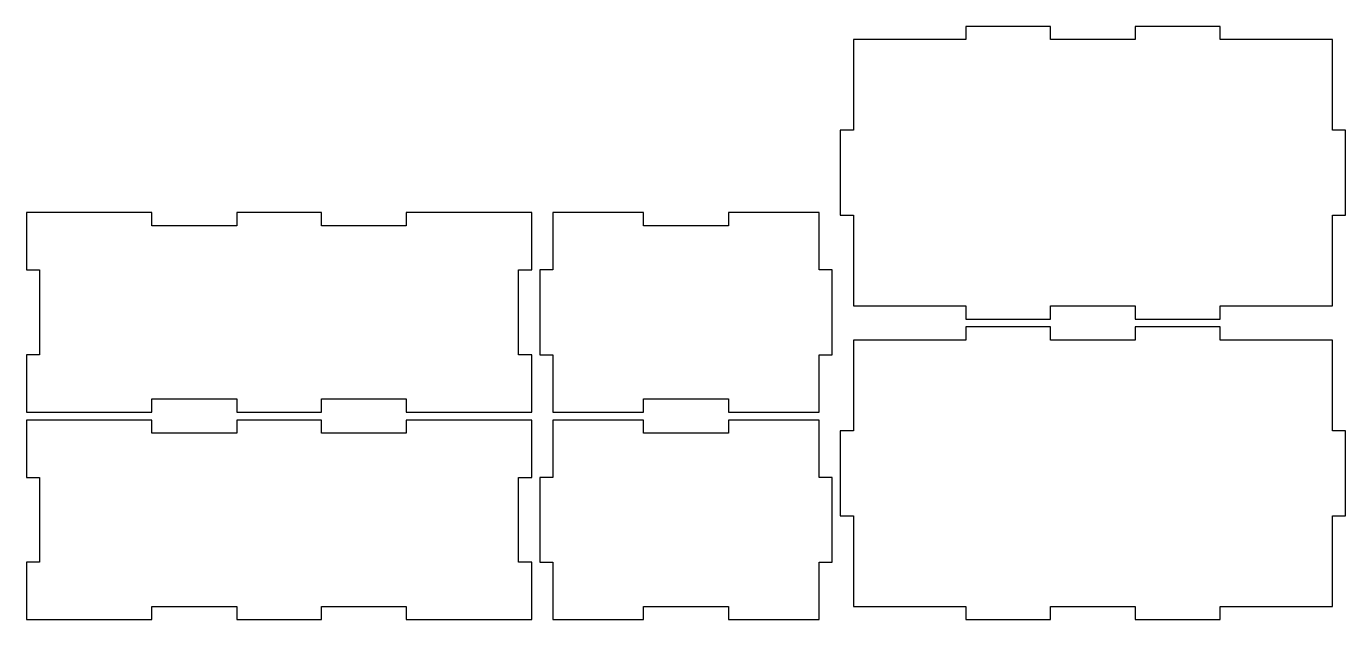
# Model space of a CAD drawing. Header units: millimetres. Extents: x 0 to 496, y 3 to 226.
import ezdxf

# ---------------------------------------------------------------- set-up
doc = ezdxf.new("R2010")
doc.units = ezdxf.units.MM

msp = doc.modelspace()

# ---------------------------------------------------------------- linework, layer by layer
at = {"layer": 'back_outsideCutPath'}
for p, q in [((0, 156), (0, 134.4375)), ((15.3125, 156), (0, 156)), ((47.1875, 156), (15.3125, 156)), ((47.1875, 151.05), (47.1875, 156)), ((110.9375, 156), (79.0625, 156)), ((79.0625, 156), (79.0625, 151.05)), ((110.9375, 151.05), (110.9375, 156)), ((190, 156), (142.8125, 156)), ((142.8125, 156), (142.8125, 151.05)), ((190, 134.4375), (190, 156)), ((79.0625, 151.05), (47.1875, 151.05)), ((142.8125, 151.05), (110.9375, 151.05)), ((0, 134.4375), (4.95, 134.4375)), ((4.95, 134.4375), (4.95, 102.5625)), ((185.05, 102.5625), (185.05, 134.4375)), ((185.05, 134.4375), (190, 134.4375)), ((4.95, 102.5625), (0, 102.5625)), ((0, 102.5625), (0, 81)), ((190, 102.5625), (185.05, 102.5625)), ((190, 81), (190, 102.5625)), ((47.1875, 81), (47.1875, 85.95)), ((47.1875, 85.95), (79.0625, 85.95)), ((79.0625, 85.95), (79.0625, 81)), ((110.9375, 81), (110.9375, 85.95)), ((110.9375, 85.95), (142.8125, 85.95)), ((142.8125, 85.95), (142.8125, 81)), ((0, 81), (47.1875, 81)), ((79.0625, 81), (110.9375, 81)), ((142.8125, 81), (174.6875, 81)), ((174.6875, 81), (190, 81))]:
    msp.add_line(p, q, dxfattribs=at)
at = {"layer": 'bottom_outsideCutPath'}
for p, q in [((385.0625, 226), (353.1875, 226)), ((353.1875, 226), (353.1875, 221.05)), ((385.0625, 221.05), (385.0625, 226)), ((448.8125, 226), (416.9375, 226)), ((416.9375, 226), (416.9375, 221.05)), ((448.8125, 221.05), (448.8125, 226)), ((310.95, 221.05), (310.95, 186.9375)), ((321.3125, 221.05), (310.95, 221.05)), ((353.1875, 221.05), (321.3125, 221.05)), ((416.9375, 221.05), (385.0625, 221.05)), ((491.05, 221.05), (448.8125, 221.05)), ((491.05, 218.8125), (491.05, 221.05)), ((491.05, 186.9375), (491.05, 218.8125)), ((310.95, 186.9375), (306, 186.9375)), ((306, 186.9375), (306, 155.0625)), ((496, 186.9375), (491.05, 186.9375)), ((496, 155.0625), (496, 186.9375)), ((306, 155.0625), (310.95, 155.0625)), ((310.95, 155.0625), (310.95, 123.1875)), ((491.05, 120.95), (491.05, 155.0625)), ((491.05, 155.0625), (496, 155.0625)), ((310.95, 123.1875), (310.95, 120.95)), ((310.95, 120.95), (353.1875, 120.95)), ((353.1875, 120.95), (353.1875, 116)), ((385.0625, 116), (385.0625, 120.95)), ((385.0625, 120.95), (416.9375, 120.95)), ((416.9375, 120.95), (416.9375, 116)), ((448.8125, 116), (448.8125, 120.95)), ((448.8125, 120.95), (480.6875, 120.95)), ((480.6875, 120.95), (491.05, 120.95)), ((353.1875, 116), (385.0625, 116)), ((416.9375, 116), (448.8125, 116))]:
    msp.add_line(p, q, dxfattribs=at)
at = {"layer": 'front_outsideCutPath'}
for p, q in [((0, 78), (0, 56.4375)), ((15.3125, 78), (0, 78)), ((47.1875, 78), (15.3125, 78)), ((47.1875, 73.05), (47.1875, 78)), ((110.9375, 78), (79.0625, 78)), ((79.0625, 78), (79.0625, 73.05)), ((110.9375, 73.05), (110.9375, 78)), ((190, 78), (142.8125, 78)), ((142.8125, 78), (142.8125, 73.05)), ((190, 56.4375), (190, 78)), ((79.0625, 73.05), (47.1875, 73.05)), ((142.8125, 73.05), (110.9375, 73.05)), ((0, 56.4375), (4.95, 56.4375)), ((4.95, 56.4375), (4.95, 24.5625)), ((185.05, 24.5625), (185.05, 56.4375)), ((185.05, 56.4375), (190, 56.4375)), ((4.95, 24.5625), (0, 24.5625)), ((0, 24.5625), (0, 3)), ((190, 24.5625), (185.05, 24.5625)), ((190, 3), (190, 24.5625)), ((47.1875, 3), (47.1875, 7.95)), ((47.1875, 7.95), (79.0625, 7.95)), ((79.0625, 7.95), (79.0625, 3)), ((110.9375, 3), (110.9375, 7.95)), ((110.9375, 7.95), (142.8125, 7.95)), ((142.8125, 7.95), (142.8125, 3)), ((0, 3), (47.1875, 3)), ((79.0625, 3), (110.9375, 3)), ((142.8125, 3), (174.6875, 3)), ((174.6875, 3), (190, 3))]:
    msp.add_line(p, q, dxfattribs=at)
at = {"layer": 'left_outsideCutPath'}
for p, q in [((197.95, 78), (197.95, 56.4375)), ((200.1875, 78), (197.95, 78)), ((232.0625, 78), (200.1875, 78)), ((232.0625, 73.05), (232.0625, 78)), ((298.05, 78), (263.9375, 78)), ((263.9375, 78), (263.9375, 73.05)), ((298.05, 56.4375), (298.05, 78)), ((263.9375, 73.05), (232.0625, 73.05)), ((197.95, 56.4375), (193, 56.4375)), ((193, 56.4375), (193, 24.5625)), ((303, 56.4375), (298.05, 56.4375)), ((303, 24.5625), (303, 56.4375)), ((193, 24.5625), (197.95, 24.5625)), ((197.95, 24.5625), (197.95, 3)), ((298.05, 3), (298.05, 24.5625)), ((298.05, 24.5625), (303, 24.5625)), ((232.0625, 3), (232.0625, 7.95)), ((232.0625, 7.95), (263.9375, 7.95)), ((263.9375, 7.95), (263.9375, 3)), ((197.95, 3), (232.0625, 3)), ((263.9375, 3), (295.8125, 3)), ((295.8125, 3), (298.05, 3))]:
    msp.add_line(p, q, dxfattribs=at)
at = {"layer": 'right_outsideCutPath'}
for p, q in [((197.95, 156), (197.95, 134.4375)), ((200.1875, 156), (197.95, 156)), ((232.0625, 156), (200.1875, 156)), ((232.0625, 151.05), (232.0625, 156)), ((298.05, 156), (263.9375, 156)), ((263.9375, 156), (263.9375, 151.05)), ((298.05, 134.4375), (298.05, 156)), ((263.9375, 151.05), (232.0625, 151.05)), ((197.95, 134.4375), (193, 134.4375)), ((193, 134.4375), (193, 102.5625)), ((303, 134.4375), (298.05, 134.4375)), ((303, 102.5625), (303, 134.4375)), ((193, 102.5625), (197.95, 102.5625)), ((197.95, 102.5625), (197.95, 81)), ((298.05, 81), (298.05, 102.5625)), ((298.05, 102.5625), (303, 102.5625)), ((232.0625, 81), (232.0625, 85.95)), ((232.0625, 85.95), (263.9375, 85.95)), ((263.9375, 85.95), (263.9375, 81)), ((197.95, 81), (232.0625, 81)), ((263.9375, 81), (295.8125, 81)), ((295.8125, 81), (298.05, 81))]:
    msp.add_line(p, q, dxfattribs=at)
at = {"layer": 'top_outsideCutPath'}
for p, q in [((385.0625, 113), (353.1875, 113)), ((353.1875, 113), (353.1875, 108.05)), ((385.0625, 108.05), (385.0625, 113)), ((448.8125, 113), (416.9375, 113)), ((416.9375, 113), (416.9375, 108.05)), ((448.8125, 108.05), (448.8125, 113)), ((310.95, 108.05), (310.95, 73.9375)), ((321.3125, 108.05), (310.95, 108.05)), ((353.1875, 108.05), (321.3125, 108.05)), ((416.9375, 108.05), (385.0625, 108.05)), ((491.05, 108.05), (448.8125, 108.05)), ((491.05, 105.8125), (491.05, 108.05)), ((491.05, 73.9375), (491.05, 105.8125)), ((310.95, 73.9375), (306, 73.9375)), ((306, 73.9375), (306, 42.0625)), ((496, 73.9375), (491.05, 73.9375)), ((496, 42.0625), (496, 73.9375)), ((306, 42.0625), (310.95, 42.0625)), ((310.95, 42.0625), (310.95, 10.1875)), ((491.05, 7.95), (491.05, 42.0625)), ((491.05, 42.0625), (496, 42.0625)), ((310.95, 10.1875), (310.95, 7.95)), ((310.95, 7.95), (353.1875, 7.95)), ((353.1875, 7.95), (353.1875, 3)), ((385.0625, 3), (385.0625, 7.95)), ((385.0625, 7.95), (416.9375, 7.95)), ((416.9375, 7.95), (416.9375, 3)), ((448.8125, 3), (448.8125, 7.95)), ((448.8125, 7.95), (480.6875, 7.95)), ((480.6875, 7.95), (491.05, 7.95)), ((353.1875, 3), (385.0625, 3)), ((416.9375, 3), (448.8125, 3))]:
    msp.add_line(p, q, dxfattribs=at)

doc.saveas('drawing.dxf')
